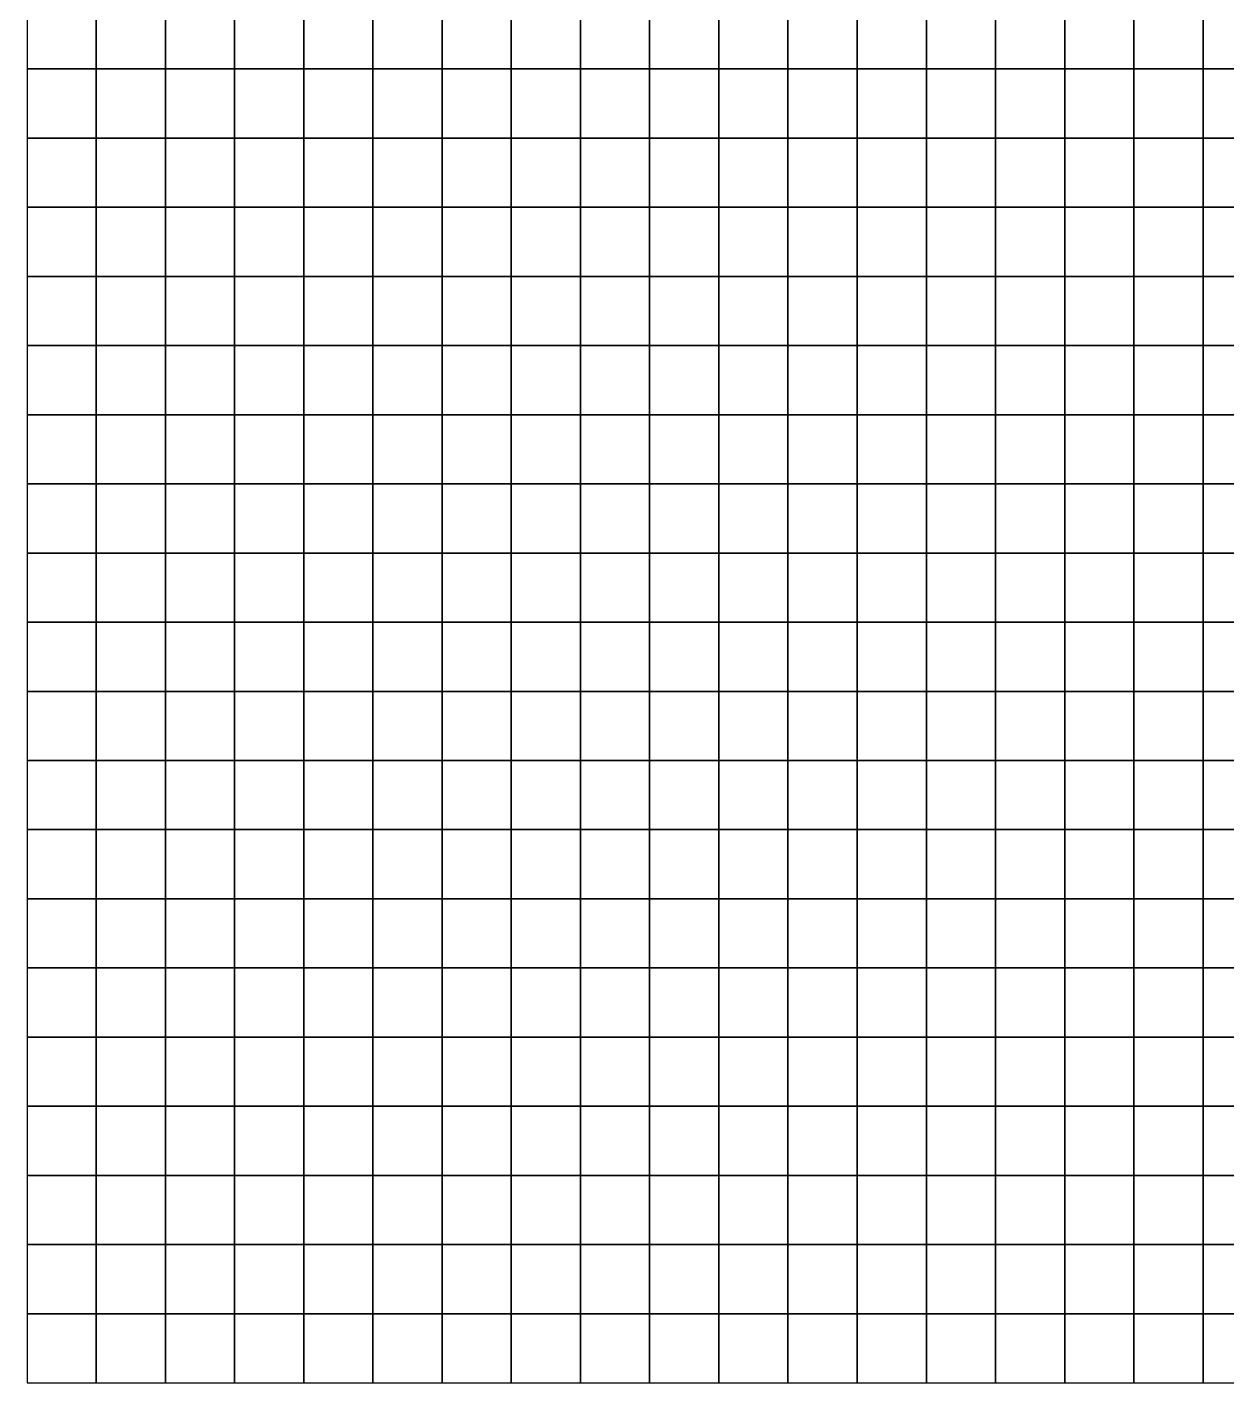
# Model space of a CAD drawing. Header units: metres. Extents: x 0 to 700, y 0 to 800.
# Drawn here: x 0 to 173.4, y 0 to 196.1 of the extents above; entities that cross this region are included whole.
import ezdxf

# ---------------------------------------------------------------- set-up
doc = ezdxf.new("R2010")
doc.units = ezdxf.units.M

msp = doc.modelspace()

# ---------------------------------------------------------------- linework, layer by layer
at = {"layer": 'C2'}
for points in [[(0, 190, -299.11), (10, 190, -297.66), (10, 200, -297.27), (0, 200, -298.53)], [(10, 190, -297.66), (20, 190, -296.78), (20, 200, -296.43), (10, 200, -297.27)], [(20, 190, -296.78), (30, 190, -295.58), (30, 200, -295.4), (20, 200, -296.43)], [(30, 190, -295.58), (40, 190, -294.14), (40, 200, -294.21), (30, 200, -295.4)], [(40, 190, -294.14), (50, 190, -293.61), (50, 200, -293.71), (40, 200, -294.21)], [(50, 190, -293.61), (60, 190, -293.82), (60, 200, -293.82), (50, 200, -293.71)], [(60, 190, -293.82), (70, 190, -294.33), (70, 200, -294.13), (60, 200, -293.82)], [(70, 190, -294.33), (80, 190, -294.62), (80, 200, -294.36), (70, 200, -294.13)], [(80, 190, -294.62), (90, 190, -294.41), (90, 200, -294.31), (80, 200, -294.36)], [(90, 190, -294.41), (100, 190, -294.87), (100, 200, -294.78), (90, 200, -294.31)], [(100, 190, -294.87), (110, 190, -296.03), (110, 200, -295.85), (100, 200, -294.78)], [(110, 190, -296.03), (120, 190, -297.89), (120, 200, -297.5), (110, 200, -295.85)], [(120, 190, -297.89), (130, 190, -299.41), (130, 200, -298.94), (120, 200, -297.5)], [(130, 190, -299.41), (140, 190, -300.69), (140, 200, -300.29), (130, 200, -298.94)], [(140, 190, -300.69), (150, 190, -302.26), (150, 200, -301.78), (140, 200, -300.29)], [(150, 190, -302.26), (160, 190, -304.36), (160, 200, -303.71), (150, 200, -301.78)], [(160, 190, -304.36), (170, 190, -306.95), (170, 200, -305.96), (160, 200, -303.71)], [(170, 190, -306.95), (180, 190, -308.79), (180, 200, -307.62), (170, 200, -305.96)], [(0, 180, -298.52), (10, 180, -297.23), (10, 190, -297.66), (0, 190, -299.11)], [(10, 180, -297.23), (20, 180, -296.5), (20, 190, -296.78), (10, 190, -297.66)], [(20, 180, -296.5), (30, 180, -295.44), (30, 190, -295.58), (20, 190, -296.78)], [(30, 180, -295.44), (40, 180, -294.13), (40, 190, -294.14), (30, 190, -295.58)], [(40, 180, -294.13), (50, 180, -293.61), (50, 190, -293.61), (40, 190, -294.14)], [(50, 180, -293.61), (60, 180, -293.85), (60, 190, -293.82), (50, 190, -293.61)], [(60, 180, -293.85), (70, 180, -294.45), (70, 190, -294.33), (60, 190, -293.82)], [(70, 180, -294.45), (80, 180, -294.82), (80, 190, -294.62), (70, 190, -294.33)], [(80, 180, -294.82), (90, 180, -294.69), (90, 190, -294.41), (80, 190, -294.62)], [(90, 180, -294.69), (100, 180, -295.18), (100, 190, -294.87), (90, 190, -294.41)], [(100, 180, -295.18), (110, 180, -296.4), (110, 190, -296.03), (100, 190, -294.87)], [(110, 180, -296.4), (120, 180, -298.32), (120, 190, -297.89), (110, 190, -296.03)], [(120, 180, -298.32), (130, 180, -299.86), (130, 190, -299.41), (120, 190, -297.89)], [(130, 180, -299.86), (140, 180, -301.12), (140, 190, -300.69), (130, 190, -299.41)], [(140, 180, -301.12), (150, 180, -302.65), (150, 190, -302.26), (140, 190, -300.69)], [(150, 180, -302.65), (160, 180, -304.8), (160, 190, -304.36), (150, 190, -302.26)], [(160, 180, -304.8), (170, 180, -307.68), (170, 190, -306.95), (160, 190, -304.36)], [(170, 180, -307.68), (180, 180, -309.57), (180, 190, -308.79), (170, 190, -306.95)], [(0, 170, -299.96), (10, 170, -298.7), (10, 180, -297.23), (0, 180, -298.52)], [(10, 170, -298.7), (20, 170, -297.99), (20, 180, -296.5), (10, 180, -297.23)], [(20, 170, -297.99), (30, 170, -296.9), (30, 180, -295.44), (20, 180, -296.5)], [(30, 170, -296.9), (40, 170, -295.57), (40, 180, -294.13), (30, 180, -295.44)], [(40, 170, -295.57), (50, 170, -295.01), (50, 180, -293.61), (40, 180, -294.13)], [(50, 170, -295.01), (60, 170, -295.18), (60, 180, -293.85), (50, 180, -293.61)], [(60, 170, -295.18), (70, 170, -295.77), (70, 180, -294.45), (60, 180, -293.85)], [(70, 170, -295.77), (80, 170, -296.14), (80, 180, -294.82), (70, 180, -294.45)], [(80, 170, -296.14), (90, 170, -296.01), (90, 180, -294.69), (80, 180, -294.82)], [(90, 170, -296.01), (100, 170, -296.52), (100, 180, -295.18), (90, 180, -294.69)], [(100, 170, -296.52), (110, 170, -297.69), (110, 180, -296.4), (100, 180, -295.18)], [(110, 170, -297.69), (120, 170, -299.5), (120, 180, -298.32), (110, 180, -296.4)], [(120, 170, -299.5), (130, 170, -300.98), (130, 180, -299.86), (120, 180, -298.32)], [(130, 170, -300.98), (140, 170, -302.19), (140, 180, -301.12), (130, 180, -299.86)], [(140, 170, -302.19), (150, 170, -303.77), (150, 180, -302.65), (140, 180, -301.12)], [(150, 170, -303.77), (160, 170, -305.99), (160, 180, -304.8), (150, 180, -302.65)], [(160, 170, -305.99), (170, 170, -309.03), (170, 180, -307.68), (160, 180, -304.8)], [(170, 170, -309.03), (180, 170, -311.1), (180, 180, -309.57), (170, 180, -307.68)], [(0, 160, -304.15), (10, 160, -302.68), (10, 170, -298.7), (0, 170, -299.96)], [(10, 160, -302.68), (20, 160, -301.65), (20, 170, -297.99), (10, 170, -298.7)], [(20, 160, -301.65), (30, 160, -300.26), (30, 170, -296.9), (20, 170, -297.99)], [(30, 160, -300.26), (40, 160, -298.66), (40, 170, -295.57), (30, 170, -296.9)], [(40, 160, -298.66), (50, 160, -297.89), (50, 170, -295.01), (40, 170, -295.57)], [(50, 160, -297.89), (60, 160, -297.82), (60, 170, -295.18), (50, 170, -295.01)], [(60, 160, -297.82), (70, 160, -298.23), (70, 170, -295.77), (60, 170, -295.18)], [(70, 160, -298.23), (80, 160, -298.45), (80, 170, -296.14), (70, 170, -295.77)], [(80, 160, -298.45), (90, 160, -298.3), (90, 170, -296.01), (80, 170, -296.14)], [(90, 160, -298.3), (100, 160, -298.76), (100, 170, -296.52), (90, 170, -296.01)], [(100, 160, -298.76), (110, 160, -299.88), (110, 170, -297.69), (100, 170, -296.52)], [(110, 160, -299.88), (120, 160, -301.69), (120, 170, -299.5), (110, 170, -297.69)], [(120, 160, -301.69), (130, 160, -303.2), (130, 170, -300.98), (120, 170, -299.5)], [(130, 160, -303.2), (140, 160, -304.46), (140, 170, -302.19), (130, 170, -300.98)], [(140, 160, -304.46), (150, 160, -306.11), (150, 170, -303.77), (140, 170, -302.19)], [(150, 160, -306.11), (160, 160, -308.44), (160, 170, -305.99), (150, 170, -303.77)], [(160, 160, -308.44), (170, 160, -311.67), (170, 170, -309.03), (160, 170, -305.99)], [(170, 160, -311.67), (180, 160, -313.84), (180, 170, -311.1), (170, 170, -309.03)], [(0, 150, -306.97), (10, 150, -305.7), (10, 160, -302.68), (0, 160, -304.15)], [(10, 150, -305.7), (20, 150, -304.63), (20, 160, -301.65), (10, 160, -302.68)], [(20, 150, -304.63), (30, 150, -303.34), (30, 160, -300.26), (20, 160, -301.65)], [(30, 150, -303.34), (40, 150, -301.95), (40, 160, -298.66), (30, 160, -300.26)], [(40, 150, -301.95), (50, 150, -301.14), (50, 160, -297.89), (40, 160, -298.66)], [(50, 150, -301.14), (60, 150, -300.85), (60, 160, -297.82), (50, 160, -297.89)], [(60, 150, -300.85), (70, 150, -300.98), (70, 160, -298.23), (60, 160, -297.82)], [(70, 150, -300.98), (80, 150, -301.07), (80, 160, -298.45), (70, 160, -298.23)], [(80, 150, -301.07), (90, 150, -301.05), (90, 160, -298.3), (80, 160, -298.45)], [(90, 150, -301.05), (100, 150, -301.48), (100, 160, -298.76), (90, 160, -298.3)], [(100, 150, -301.48), (110, 150, -302.41), (110, 160, -299.88), (100, 160, -298.76)], [(110, 150, -302.41), (120, 150, -303.92), (120, 160, -301.69), (110, 160, -299.88)], [(120, 150, -303.92), (130, 150, -305.31), (130, 160, -303.2), (120, 160, -301.69)], [(130, 150, -305.31), (140, 150, -306.63), (140, 160, -304.46), (130, 160, -303.2)], [(140, 150, -306.63), (150, 150, -308.34), (150, 160, -306.11), (140, 160, -304.46)], [(150, 150, -308.34), (160, 150, -310.67), (160, 160, -308.44), (150, 160, -306.11)], [(160, 150, -310.67), (170, 150, -313.9), (170, 160, -311.67), (160, 160, -308.44)], [(170, 150, -313.9), (180, 150, -316.13), (180, 160, -313.84), (170, 160, -311.67)], [(0, 140, -310.31), (10, 140, -309.3), (10, 150, -305.7), (0, 150, -306.97)], [(10, 140, -309.3), (20, 140, -308.15), (20, 150, -304.63), (10, 150, -305.7)], [(20, 140, -308.15), (30, 140, -307.04), (30, 150, -303.34), (20, 150, -304.63)], [(30, 140, -307.04), (40, 140, -305.93), (40, 150, -301.95), (30, 150, -303.34)], [(40, 140, -305.93), (50, 140, -305.14), (50, 150, -301.14), (40, 150, -301.95)], [(50, 140, -305.14), (60, 140, -304.61), (60, 150, -300.85), (50, 150, -301.14)], [(60, 140, -304.61), (70, 140, -304.3), (70, 150, -300.98), (60, 150, -300.85)], [(70, 140, -304.3), (80, 140, -304.25), (80, 150, -301.07), (70, 150, -300.98)], [(80, 140, -304.25), (90, 140, -304.42), (90, 150, -301.05), (80, 150, -301.07)], [(90, 140, -304.42), (100, 140, -304.76), (100, 150, -301.48), (90, 150, -301.05)], [(100, 140, -304.76), (110, 140, -305.43), (110, 150, -302.41), (100, 150, -301.48)], [(110, 140, -305.43), (120, 140, -306.52), (120, 150, -303.92), (110, 150, -302.41)], [(120, 140, -306.52), (130, 140, -307.65), (130, 150, -305.31), (120, 150, -303.92)], [(130, 140, -307.65), (140, 140, -308.98), (140, 150, -306.63), (130, 150, -305.31)], [(140, 140, -308.98), (150, 140, -310.67), (150, 150, -308.34), (140, 150, -306.63)], [(150, 140, -310.67), (160, 140, -312.91), (160, 150, -310.67), (150, 150, -308.34)], [(160, 140, -312.91), (170, 140, -316.12), (170, 150, -313.9), (160, 150, -310.67)], [(170, 140, -316.12), (180, 140, -318.21), (180, 150, -316.13), (170, 150, -313.9)], [(0, 130, -315.61), (10, 130, -314.66), (10, 140, -309.3), (0, 140, -310.31)], [(10, 130, -314.66), (20, 130, -313.46), (20, 140, -308.15), (10, 140, -309.3)], [(20, 130, -313.46), (30, 130, -312.37), (30, 140, -307.04), (20, 140, -308.15)], [(30, 130, -312.37), (40, 130, -311.38), (40, 140, -305.93), (30, 140, -307.04)], [(40, 130, -311.38), (50, 130, -310.56), (50, 140, -305.14), (40, 140, -305.93)], [(50, 130, -310.56), (60, 130, -309.84), (60, 140, -304.61), (50, 140, -305.14)], [(60, 130, -309.84), (70, 130, -308.94), (70, 140, -304.3), (60, 140, -304.61)], [(70, 130, -308.94), (80, 130, -308.66), (80, 140, -304.25), (70, 140, -304.3)], [(80, 130, -308.66), (90, 130, -308.69), (90, 140, -304.42), (80, 140, -304.25)], [(90, 130, -308.69), (100, 130, -308.76), (100, 140, -304.76), (90, 140, -304.42)], [(100, 130, -308.76), (110, 130, -309), (110, 140, -305.43), (100, 140, -304.76)], [(110, 130, -309), (120, 130, -309.51), (120, 140, -306.52), (110, 140, -305.43)], [(120, 130, -309.51), (130, 130, -310.19), (130, 140, -307.65), (120, 140, -306.52)], [(130, 130, -310.19), (140, 130, -311.57), (140, 140, -308.98), (130, 140, -307.65)], [(140, 130, -311.57), (150, 130, -313.04), (150, 140, -310.67), (140, 140, -308.98)], [(150, 130, -313.04), (160, 130, -314.95), (160, 140, -312.91), (150, 140, -310.67)], [(160, 130, -314.95), (170, 130, -318.16), (170, 140, -316.12), (160, 140, -312.91)], [(170, 130, -318.16), (180, 130, -319.93), (180, 140, -318.21), (170, 140, -316.12)], [(0, 120, -319.4), (10, 120, -318.7), (10, 130, -314.66), (0, 130, -315.61)], [(10, 120, -318.7), (20, 120, -317.39), (20, 130, -313.46), (10, 130, -314.66)], [(20, 120, -317.39), (30, 120, -316.52), (30, 130, -312.37), (20, 130, -313.46)], [(30, 120, -316.52), (40, 120, -315.89), (40, 130, -311.38), (30, 130, -312.37)], [(40, 120, -315.89), (50, 120, -315.13), (50, 130, -310.56), (40, 130, -311.38)], [(50, 120, -315.13), (60, 120, -314.12), (60, 130, -309.84), (50, 130, -310.56)], [(60, 120, -314.12), (70, 120, -312.68), (70, 130, -308.94), (60, 130, -309.84)], [(70, 120, -312.68), (80, 120, -312.2), (80, 130, -308.66), (70, 130, -308.94)], [(80, 120, -312.2), (90, 120, -312.41), (90, 130, -308.69), (80, 130, -308.66)], [(90, 120, -312.41), (100, 120, -312.26), (100, 130, -308.76), (90, 130, -308.69)], [(100, 120, -312.26), (110, 120, -312.05), (110, 130, -309), (100, 130, -308.76)], [(110, 120, -312.05), (120, 120, -311.96), (120, 130, -309.51), (110, 130, -309)], [(120, 120, -311.96), (130, 120, -312.29), (130, 130, -310.19), (120, 130, -309.51)], [(130, 120, -312.29), (140, 120, -313.71), (140, 130, -311.57), (130, 130, -310.19)], [(140, 120, -313.71), (150, 120, -315.15), (150, 130, -313.04), (140, 130, -311.57)], [(150, 120, -315.15), (160, 120, -317.04), (160, 130, -314.95), (150, 130, -313.04)], [(160, 120, -317.04), (170, 120, -320.29), (170, 130, -318.16), (160, 130, -314.95)], [(170, 120, -320.29), (180, 120, -322.07), (180, 130, -319.93), (170, 130, -318.16)], [(0, 110, -324.5), (10, 110, -323.87), (10, 120, -318.7), (0, 120, -319.4)], [(10, 110, -323.87), (20, 110, -322.43), (20, 120, -317.39), (10, 120, -318.7)], [(20, 110, -322.43), (30, 110, -321.57), (30, 120, -316.52), (20, 120, -317.39)], [(30, 110, -321.57), (40, 110, -321.1), (40, 120, -315.89), (30, 120, -316.52)], [(40, 110, -321.1), (50, 110, -320.37), (50, 120, -315.13), (40, 120, -315.89)], [(50, 110, -320.37), (60, 110, -319.06), (60, 120, -314.12), (50, 120, -315.13)], [(60, 110, -319.06), (70, 110, -317.12), (70, 120, -312.68), (60, 120, -314.12)], [(70, 110, -317.12), (80, 110, -316.34), (80, 120, -312.2), (70, 120, -312.68)], [(80, 110, -316.34), (90, 110, -316.38), (90, 120, -312.41), (80, 120, -312.2)], [(90, 110, -316.38), (100, 110, -315.92), (100, 120, -312.26), (90, 120, -312.41)], [(100, 110, -315.92), (110, 110, -315.16), (110, 120, -312.05), (100, 120, -312.26)], [(110, 110, -315.16), (120, 110, -314.41), (120, 120, -311.96), (110, 120, -312.05)], [(120, 110, -314.41), (130, 110, -314.39), (130, 120, -312.29), (120, 120, -311.96)], [(130, 110, -314.39), (140, 110, -315.79), (140, 120, -313.71), (130, 120, -312.29)], [(140, 110, -315.79), (150, 110, -317.34), (150, 120, -315.15), (140, 120, -313.71)], [(150, 110, -317.34), (160, 110, -319.42), (160, 120, -317.04), (150, 120, -315.15)], [(160, 110, -319.42), (170, 110, -322.74), (170, 120, -320.29), (160, 120, -317.04)], [(170, 110, -322.74), (180, 110, -324.75), (180, 120, -322.07), (170, 120, -320.29)], [(0, 100, -327.96), (10, 100, -327.64), (10, 110, -323.87), (0, 110, -324.5)], [(10, 100, -327.64), (20, 100, -326.27), (20, 110, -322.43), (10, 110, -323.87)], [(20, 100, -326.27), (30, 100, -325.69), (30, 110, -321.57), (20, 110, -322.43)], [(30, 100, -325.69), (40, 100, -325.64), (40, 110, -321.1), (30, 110, -321.57)], [(40, 100, -325.64), (50, 100, -325), (50, 110, -320.37), (40, 110, -321.1)], [(50, 100, -325), (60, 100, -323.44), (60, 110, -319.06), (50, 110, -320.37)], [(60, 100, -323.44), (70, 100, -321.04), (70, 110, -317.12), (60, 110, -319.06)], [(70, 100, -321.04), (80, 100, -320.01), (80, 110, -316.34), (70, 110, -317.12)], [(80, 100, -320.01), (90, 100, -320.04), (90, 110, -316.38), (80, 110, -316.34)], [(90, 100, -320.04), (100, 100, -319.3), (100, 110, -315.92), (90, 110, -316.38)], [(100, 100, -319.3), (110, 100, -318.09), (110, 110, -315.16), (100, 110, -315.92)], [(110, 100, -318.09), (120, 100, -316.7), (120, 110, -314.41), (110, 110, -315.16)], [(120, 100, -316.7), (130, 100, -316.4), (130, 110, -314.39), (120, 110, -314.41)], [(130, 100, -316.4), (140, 100, -317.81), (140, 110, -315.79), (130, 110, -314.39)], [(140, 100, -317.81), (150, 100, -319.35), (150, 110, -317.34), (140, 110, -315.79)], [(150, 100, -319.35), (160, 100, -321.48), (160, 110, -319.42), (150, 110, -317.34)], [(160, 100, -321.48), (170, 100, -324.84), (170, 110, -322.74), (160, 110, -319.42)], [(170, 100, -324.84), (180, 100, -326.88), (180, 110, -324.75), (170, 110, -322.74)], [(0, 90, -331.17), (10, 90, -331.11), (10, 100, -327.64), (0, 100, -327.96)], [(10, 90, -331.11), (20, 90, -329.88), (20, 100, -326.27), (10, 100, -327.64)], [(20, 90, -329.88), (30, 90, -329.54), (30, 100, -325.69), (20, 100, -326.27)], [(30, 90, -329.54), (40, 90, -329.79), (40, 100, -325.64), (30, 100, -325.69)], [(40, 90, -329.79), (50, 90, -329.22), (50, 100, -325), (40, 100, -325.64)], [(50, 90, -329.22), (60, 90, -327.56), (60, 100, -323.44), (50, 100, -325)], [(60, 90, -327.56), (70, 90, -324.89), (70, 100, -321.04), (60, 100, -323.44)], [(70, 90, -324.89), (80, 90, -323.79), (80, 100, -320.01), (70, 100, -321.04)], [(80, 90, -323.79), (90, 90, -323.86), (90, 100, -320.04), (80, 100, -320.01)], [(90, 90, -323.86), (100, 90, -323.03), (100, 100, -319.3), (90, 100, -320.04)], [(100, 90, -323.03), (110, 90, -321.56), (110, 100, -318.09), (100, 100, -319.3)], [(110, 90, -321.56), (120, 90, -319.58), (120, 100, -316.7), (110, 100, -318.09)], [(120, 90, -319.58), (130, 90, -319), (130, 100, -316.4), (120, 100, -316.7)], [(130, 90, -319), (140, 90, -320.3), (140, 100, -317.81), (130, 100, -316.4)], [(140, 90, -320.3), (150, 90, -321.62), (150, 100, -319.35), (140, 100, -317.81)], [(150, 90, -321.62), (160, 90, -323.5), (160, 100, -321.48), (150, 100, -319.35)], [(160, 90, -323.5), (170, 90, -326.71), (170, 100, -324.84), (160, 100, -321.48)], [(170, 90, -326.71), (180, 90, -328.47), (180, 100, -326.88), (170, 100, -324.84)], [(0, 80, -335.33), (10, 80, -335.34), (10, 90, -331.11), (0, 90, -331.17)], [(10, 80, -335.34), (20, 80, -334.3), (20, 90, -329.88), (10, 90, -331.11)], [(20, 80, -334.3), (30, 80, -334.01), (30, 90, -329.54), (20, 90, -329.88)], [(30, 80, -334.01), (40, 80, -334.26), (40, 90, -329.79), (30, 90, -329.54)], [(40, 80, -334.26), (50, 80, -333.75), (50, 90, -329.22), (40, 90, -329.79)], [(50, 80, -333.75), (60, 80, -332.19), (60, 90, -327.56), (50, 90, -329.22)], [(60, 80, -332.19), (70, 80, -329.32), (70, 90, -324.89), (60, 90, -327.56)], [(70, 80, -329.32), (80, 80, -328.24), (80, 90, -323.79), (70, 90, -324.89)], [(80, 80, -328.24), (90, 80, -328.19), (90, 90, -323.86), (80, 90, -323.79)], [(90, 80, -328.19), (100, 80, -327.36), (100, 90, -323.03), (90, 90, -323.86)], [(100, 80, -327.36), (110, 80, -325.9), (110, 90, -321.56), (100, 90, -323.03)], [(110, 80, -325.9), (120, 80, -323.22), (120, 90, -319.58), (110, 90, -321.56)], [(120, 80, -323.22), (130, 80, -322.55), (130, 90, -319), (120, 90, -319.58)], [(130, 80, -322.55), (140, 80, -323.84), (140, 90, -320.3), (130, 90, -319)], [(140, 80, -323.84), (150, 80, -324.65), (150, 90, -321.62), (140, 90, -320.3)], [(150, 80, -324.65), (160, 80, -325.87), (160, 90, -323.5), (150, 90, -321.62)], [(160, 80, -325.87), (170, 80, -328.72), (170, 90, -326.71), (160, 90, -323.5)], [(170, 80, -328.72), (180, 80, -329.76), (180, 90, -328.47), (170, 90, -326.71)], [(0, 70, -337.58), (10, 70, -337.65), (10, 80, -335.34), (0, 80, -335.33)], [(10, 70, -337.65), (20, 70, -336.76), (20, 80, -334.3), (10, 80, -335.34)], [(20, 70, -336.76), (30, 70, -336.56), (30, 80, -334.01), (20, 80, -334.3)], [(30, 70, -336.56), (40, 70, -336.88), (40, 80, -334.26), (30, 80, -334.01)], [(40, 70, -336.88), (50, 70, -336.45), (50, 80, -333.75), (40, 80, -334.26)], [(50, 70, -336.45), (60, 70, -334.88), (60, 80, -332.19), (50, 80, -333.75)], [(60, 70, -334.88), (70, 70, -331.98), (70, 80, -329.32), (60, 80, -332.19)], [(70, 70, -331.98), (80, 70, -331), (80, 80, -328.24), (70, 80, -329.32)], [(80, 70, -331), (90, 70, -330.96), (90, 80, -328.19), (80, 80, -328.24)], [(90, 70, -330.96), (100, 70, -330.1), (100, 80, -327.36), (90, 80, -328.19)], [(100, 70, -330.1), (110, 70, -328.48), (110, 80, -325.9), (100, 80, -327.36)], [(110, 70, -328.48), (120, 70, -325.37), (120, 80, -323.22), (110, 80, -325.9)], [(120, 70, -325.37), (130, 70, -324.49), (130, 80, -322.55), (120, 80, -323.22)], [(130, 70, -324.49), (140, 70, -325.66), (140, 80, -323.84), (130, 80, -322.55)], [(140, 70, -325.66), (150, 70, -326.31), (150, 80, -324.65), (140, 80, -323.84)], [(150, 70, -326.31), (160, 70, -327.35), (160, 80, -325.87), (150, 80, -324.65)], [(160, 70, -327.35), (170, 70, -330.11), (170, 80, -328.72), (160, 80, -325.87)], [(170, 70, -330.11), (180, 70, -331.12), (180, 80, -329.76), (170, 80, -328.72)], [(0, 60, -338.03), (10, 60, -338.29), (10, 70, -337.65), (0, 70, -337.58)], [(10, 60, -338.29), (20, 60, -337.46), (20, 70, -336.76), (10, 70, -337.65)], [(20, 60, -337.46), (30, 60, -337.37), (30, 70, -336.56), (20, 70, -336.76)], [(30, 60, -337.37), (40, 60, -337.81), (40, 70, -336.88), (30, 70, -336.56)], [(40, 60, -337.81), (50, 60, -337.4), (50, 70, -336.45), (40, 70, -336.88)], [(50, 60, -337.4), (60, 60, -335.68), (60, 70, -334.88), (50, 70, -336.45)], [(60, 60, -335.68), (70, 60, -332.9), (70, 70, -331.98), (60, 70, -334.88)], [(70, 60, -332.9), (80, 60, -332.01), (80, 70, -331), (70, 70, -331.98)], [(80, 60, -332.01), (90, 60, -332.14), (90, 70, -330.96), (80, 70, -331)], [(90, 60, -332.14), (100, 60, -331.31), (100, 70, -330.1), (90, 70, -330.96)], [(100, 60, -331.31), (110, 60, -329.65), (110, 70, -328.48), (100, 70, -330.1)], [(110, 60, -329.65), (120, 60, -326.36), (120, 70, -325.37), (110, 70, -328.48)], [(120, 60, -326.36), (130, 60, -325.42), (130, 70, -324.49), (120, 70, -325.37)], [(130, 60, -325.42), (140, 60, -326.36), (140, 70, -325.66), (130, 70, -324.49)], [(140, 60, -326.36), (150, 60, -327.08), (150, 70, -326.31), (140, 70, -325.66)], [(150, 60, -327.08), (160, 60, -328.4), (160, 70, -327.35), (150, 70, -326.31)], [(160, 60, -328.4), (170, 60, -331.26), (170, 70, -330.11), (160, 70, -327.35)], [(170, 60, -331.26), (180, 60, -332.72), (180, 70, -331.12), (170, 70, -330.11)], [(0, 50, -340.09), (10, 50, -340.42), (10, 60, -338.29), (0, 60, -338.03)], [(10, 50, -340.42), (20, 50, -339.71), (20, 60, -337.46), (10, 60, -338.29)], [(20, 50, -339.71), (30, 50, -339.61), (30, 60, -337.37), (20, 60, -337.46)], [(30, 50, -339.61), (40, 50, -339.95), (40, 60, -337.81), (30, 60, -337.37)], [(40, 50, -339.95), (50, 50, -339.45), (50, 60, -337.4), (40, 60, -337.81)], [(50, 50, -339.45), (60, 50, -337.7), (60, 60, -335.68), (50, 60, -337.4)], [(60, 50, -337.7), (70, 50, -335.02), (70, 60, -332.9), (60, 60, -335.68)], [(70, 50, -335.02), (80, 50, -334.13), (80, 60, -332.01), (70, 60, -332.9)], [(80, 50, -334.13), (90, 50, -334.12), (90, 60, -332.14), (80, 60, -332.01)], [(90, 50, -334.12), (100, 50, -333.22), (100, 60, -331.31), (90, 60, -332.14)], [(100, 50, -333.22), (110, 50, -331.52), (110, 60, -329.65), (100, 60, -331.31)], [(110, 50, -331.52), (120, 50, -328.04), (120, 60, -326.36), (110, 60, -329.65)], [(120, 50, -328.04), (130, 50, -326.92), (130, 60, -325.42), (120, 60, -326.36)], [(130, 50, -326.92), (140, 50, -327.59), (140, 60, -326.36), (130, 60, -325.42)], [(140, 50, -327.59), (150, 50, -328.18), (150, 60, -327.08), (140, 60, -326.36)], [(150, 50, -328.18), (160, 50, -329.52), (160, 60, -328.4), (150, 60, -327.08)], [(160, 50, -329.52), (170, 50, -332.38), (170, 60, -331.26), (160, 60, -328.4)], [(170, 50, -332.38), (180, 50, -334.05), (180, 60, -332.72), (170, 60, -331.26)], [(0, 40, -342.3), (10, 40, -342.79), (10, 50, -340.42), (0, 50, -340.09)], [(10, 40, -342.79), (20, 40, -342.14), (20, 50, -339.71), (10, 50, -340.42)], [(20, 40, -342.14), (30, 40, -342.2), (30, 50, -339.61), (20, 50, -339.71)], [(30, 40, -342.2), (40, 40, -342.58), (40, 50, -339.95), (30, 50, -339.61)], [(40, 40, -342.58), (50, 40, -342.04), (50, 50, -339.45), (40, 50, -339.95)], [(50, 40, -342.04), (60, 40, -340.4), (60, 50, -337.7), (50, 50, -339.45)], [(60, 40, -340.4), (70, 40, -337.77), (70, 50, -335.02), (60, 50, -337.7)], [(70, 40, -337.77), (80, 40, -337.01), (80, 50, -334.13), (70, 50, -335.02)], [(80, 40, -337.01), (90, 40, -337.22), (90, 50, -334.12), (80, 50, -334.13)], [(90, 40, -337.22), (100, 40, -336.38), (100, 50, -333.22), (90, 50, -334.12)], [(100, 40, -336.38), (110, 40, -334.73), (110, 50, -331.52), (100, 50, -333.22)], [(110, 40, -334.73), (120, 40, -330.92), (120, 50, -328.04), (110, 50, -331.52)], [(120, 40, -330.92), (130, 40, -329.56), (130, 50, -326.92), (120, 50, -328.04)], [(130, 40, -329.56), (140, 40, -330.04), (140, 50, -327.59), (130, 50, -326.92)], [(140, 40, -330.04), (150, 40, -330.35), (150, 50, -328.18), (140, 50, -327.59)], [(150, 40, -330.35), (160, 40, -331.35), (160, 50, -329.52), (150, 50, -328.18)], [(160, 40, -331.35), (170, 40, -333.88), (170, 50, -332.38), (160, 50, -329.52)], [(170, 40, -333.88), (180, 40, -335.36), (180, 50, -334.05), (170, 50, -332.38)], [(0, 30, -346.77), (10, 30, -347.2), (10, 40, -342.79), (0, 40, -342.3)], [(10, 30, -347.2), (20, 30, -346.09), (20, 40, -342.14), (10, 40, -342.79)], [(20, 30, -346.09), (30, 30, -346.04), (30, 40, -342.2), (20, 40, -342.14)], [(30, 30, -346.04), (40, 30, -346.17), (40, 40, -342.58), (30, 40, -342.2)], [(40, 30, -346.17), (50, 30, -345.52), (50, 40, -342.04), (40, 40, -342.58)], [(50, 30, -345.52), (60, 30, -344.06), (60, 40, -340.4), (50, 40, -342.04)], [(60, 30, -344.06), (70, 30, -341.28), (70, 40, -337.77), (60, 40, -340.4)], [(70, 30, -341.28), (80, 30, -340.51), (80, 40, -337.01), (70, 40, -337.77)], [(80, 30, -340.51), (90, 30, -341.12), (90, 40, -337.22), (80, 40, -337.01)], [(90, 30, -341.12), (100, 30, -340.33), (100, 40, -336.38), (90, 40, -337.22)], [(100, 30, -340.33), (110, 30, -338.9), (110, 40, -334.73), (100, 40, -336.38)], [(110, 30, -338.9), (120, 30, -334.6), (120, 40, -330.92), (110, 40, -334.73)], [(120, 30, -334.6), (130, 30, -333.25), (130, 40, -329.56), (120, 40, -330.92)], [(130, 30, -333.25), (140, 30, -333.77), (140, 40, -330.04), (130, 40, -329.56)], [(140, 30, -333.77), (150, 30, -333.6), (150, 40, -330.35), (140, 40, -330.04)], [(150, 30, -333.6), (160, 30, -333.96), (160, 40, -331.35), (150, 40, -330.35)], [(160, 30, -333.96), (170, 30, -335.93), (170, 40, -333.88), (160, 40, -331.35)], [(170, 30, -335.93), (180, 30, -336.75), (180, 40, -335.36), (170, 40, -333.88)], [(0, 20, -350.85), (10, 20, -351.17), (10, 30, -347.2), (0, 30, -346.77)], [(10, 20, -351.17), (20, 20, -349.54), (20, 30, -346.09), (10, 30, -347.2)], [(20, 20, -349.54), (30, 20, -349.35), (30, 30, -346.04), (20, 30, -346.09)], [(30, 20, -349.35), (40, 20, -349.23), (40, 30, -346.17), (30, 30, -346.04)], [(40, 20, -349.23), (50, 20, -348.48), (50, 30, -345.52), (40, 30, -346.17)], [(50, 20, -348.48), (60, 20, -347.11), (60, 30, -344.06), (50, 30, -345.52)], [(60, 20, -347.11), (70, 20, -344.1), (70, 30, -341.28), (60, 30, -344.06)], [(70, 20, -344.1), (80, 20, -343.21), (80, 30, -340.51), (70, 30, -341.28)], [(80, 20, -343.21), (90, 20, -344.09), (90, 30, -341.12), (80, 30, -340.51)], [(90, 20, -344.09), (100, 20, -343.22), (100, 30, -340.33), (90, 30, -341.12)], [(100, 20, -343.22), (110, 20, -341.88), (110, 30, -338.9), (100, 30, -340.33)], [(110, 20, -341.88), (120, 20, -337.16), (120, 30, -334.6), (110, 30, -338.9)], [(120, 20, -337.16), (130, 20, -335.8), (130, 30, -333.25), (120, 30, -334.6)], [(130, 20, -335.8), (140, 20, -336.4), (140, 30, -333.77), (130, 30, -333.25)], [(140, 20, -336.4), (150, 20, -335.88), (150, 30, -333.6), (140, 30, -333.77)], [(150, 20, -335.88), (160, 20, -335.83), (160, 30, -333.96), (150, 30, -333.6)], [(160, 20, -335.83), (170, 20, -337.4), (170, 30, -335.93), (160, 30, -333.96)], [(170, 20, -337.4), (180, 20, -337.84), (180, 30, -336.75), (170, 30, -335.93)], [(0, 10, -353.21), (10, 10, -353.49), (10, 20, -351.17), (0, 20, -350.85)], [(10, 10, -353.49), (20, 10, -351.25), (20, 20, -349.54), (10, 20, -351.17)], [(20, 10, -351.25), (30, 10, -351), (30, 20, -349.35), (20, 20, -349.54)], [(30, 10, -351), (40, 10, -350.82), (40, 20, -349.23), (30, 20, -349.35)], [(40, 10, -350.82), (50, 10, -350), (50, 20, -348.48), (40, 20, -349.23)], [(50, 10, -350), (60, 10, -348.58), (60, 20, -347.11), (50, 20, -348.48)], [(60, 10, -348.58), (70, 10, -345.4), (70, 20, -344.1), (60, 20, -347.11)], [(70, 10, -345.4), (80, 10, -344.39), (80, 20, -343.21), (70, 20, -344.1)], [(80, 10, -344.39), (90, 10, -345.72), (90, 20, -344.09), (80, 20, -343.21)], [(90, 10, -345.72), (100, 10, -344.74), (100, 20, -343.22), (90, 20, -344.09)], [(100, 10, -344.74), (110, 10, -343.3), (110, 20, -341.88), (100, 20, -343.22)], [(110, 10, -343.3), (120, 10, -338.3), (120, 20, -337.16), (110, 20, -341.88)], [(120, 10, -338.3), (130, 10, -336.85), (130, 20, -335.8), (120, 20, -337.16)], [(130, 10, -336.85), (140, 10, -337.39), (140, 20, -336.4), (130, 20, -335.8)], [(140, 10, -337.39), (150, 10, -336.83), (150, 20, -335.88), (140, 20, -336.4)], [(150, 10, -336.83), (160, 10, -336.79), (160, 20, -335.83), (150, 20, -335.88)], [(160, 10, -336.79), (170, 10, -338.2), (170, 20, -337.4), (160, 20, -335.83)], [(170, 10, -338.2), (180, 10, -338.75), (180, 20, -337.84), (170, 20, -337.4)], [(0, 0, -356.71), (10, 0, -356.84), (10, 10, -353.49), (0, 10, -353.21)], [(10, 0, -356.84), (20, 0, -354.06), (20, 10, -351.25), (10, 10, -353.49)], [(20, 0, -354.06), (30, 0, -353.62), (30, 10, -351), (20, 10, -351.25)], [(30, 0, -353.62), (40, 0, -353.23), (40, 10, -350.82), (30, 10, -351)], [(40, 0, -353.23), (50, 0, -352.35), (50, 10, -350), (40, 10, -350.82)], [(50, 0, -352.35), (60, 0, -351), (60, 10, -348.58), (50, 10, -350)], [(60, 0, -351), (70, 0, -347.64), (70, 10, -345.4), (60, 10, -348.58)], [(70, 0, -347.64), (80, 0, -346.52), (80, 10, -344.39), (70, 10, -345.4)], [(80, 0, -346.52), (90, 0, -348.11), (90, 10, -345.72), (80, 10, -344.39)], [(90, 0, -348.11), (100, 0, -347.13), (100, 10, -344.74), (90, 10, -345.72)], [(100, 0, -347.13), (110, 0, -345.81), (110, 10, -343.3), (100, 10, -344.74)], [(110, 0, -345.81), (120, 0, -340.43), (120, 10, -338.3), (110, 10, -343.3)], [(120, 0, -340.43), (130, 0, -339.08), (130, 10, -336.85), (120, 10, -338.3)], [(130, 0, -339.08), (140, 0, -339.75), (140, 10, -337.39), (130, 10, -336.85)], [(140, 0, -339.75), (150, 0, -338.9), (150, 10, -336.83), (140, 10, -337.39)], [(150, 0, -338.9), (160, 0, -338.49), (160, 10, -336.79), (150, 10, -336.83)], [(160, 0, -338.49), (170, 0, -339.5), (170, 10, -338.2), (160, 10, -336.79)], [(170, 0, -339.5), (180, 0, -339.63), (180, 10, -338.75), (170, 10, -338.2)]]:
    msp.add_3dface(points, dxfattribs=at)

doc.saveas('drawing.dxf')
